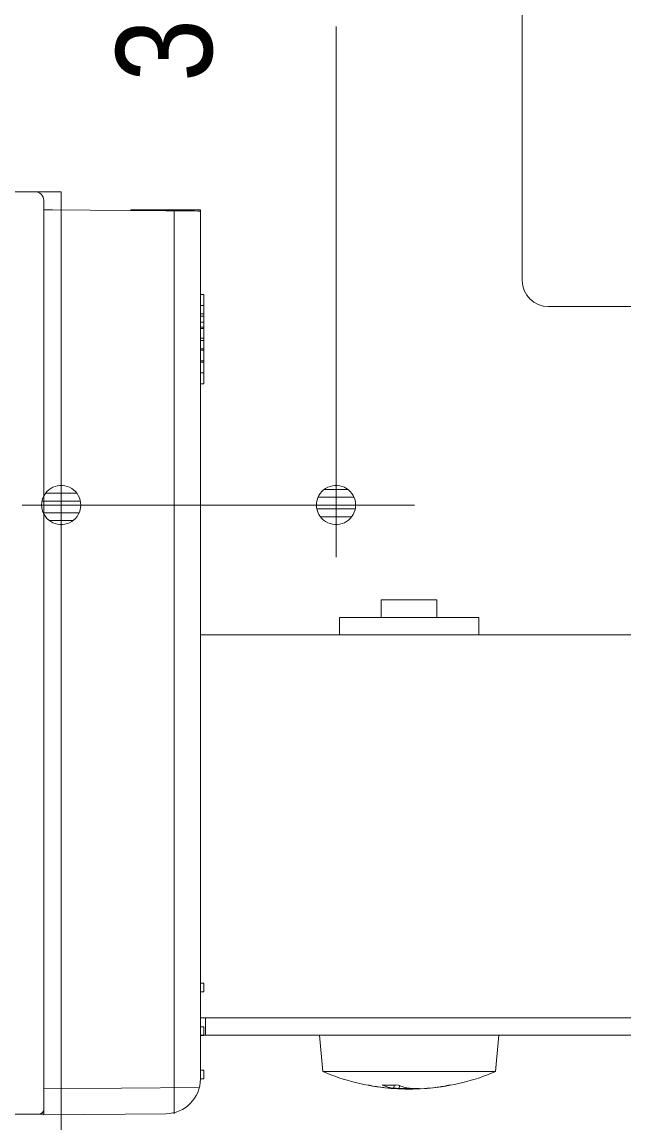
# Model space of a CAD drawing. Units: millimetres, scale not verified. Extents: x -4547 to 4547, y -2284 to 2284.
# Drawn here: x -1762.4 to -1589.4, y -204.5 to 111.7 of the extents above; entities that cross this region are included whole.
import ezdxf
from ezdxf.enums import TextEntityAlignment as Align

# ---------------------------------------------------------------- set-up
doc = ezdxf.new("R2010")
doc.units = ezdxf.units.MM
doc.header["$LTSCALE"] = 20
for name, pattern in [('CHAIN1', [8, 5, -1, 1, -1]), ('DASHED1', [1.8, 1.2, -0.6]), ('DOUBLE_CHAIN1', [8.8, 5, -1, 0.6, -0.6, 0.6, -1])]:
    doc.linetypes.add(name, pattern=pattern)
for name, color, linetype, lineweight in [('0-0_3一般', 7, 'Continuous', 9), ('0-1_2寸法-2', 7, 'Continuous', 9), ('0-2_0', 7, 'Continuous', 9)]:
    doc.layers.add(name, color=color, linetype=linetype, lineweight=lineweight)
doc.styles.add('ＭＳ Ｐゴシック', font='')
doc.styles.get('ＭＳ Ｐゴシック').set_extended_font_data('MS PGothic')

# ---------------------------------------------------------------- blocks, each defined once
blk = doc.blocks.new('_Dot')
at = {"layer": '0-2_0'}
for p, q in [((7.99, 6), (-7.99, 6)), ((-10, 0), (-20, 0)), ((9.78, 2), (-9.78, 2)), ((9.16, -3.98), (-9.16, -3.98)), ((6, -7.98), (-6, -7.98))]:
    blk.add_line(p, q, dxfattribs=at)
for points in [[(10, 0), (9.92, 1.25), (9.69, 2.49), (9.3, 3.68), (8.76, 4.82), (8.09, 5.88), (7.29, 6.85), (6.37, 7.71), (5.36, 8.44), (4.26, 9.05), (3.09, 9.51), (1.87, 9.82), (0.63, 9.98), (-0.63, 9.98), (-1.87, 9.82), (-3.09, 9.51), (-4.26, 9.05), (-5.36, 8.44), (-6.37, 7.71), (-7.29, 6.85), (-8.09, 5.88), (-8.76, 4.82), (-9.3, 3.68), (-9.69, 2.49), (-9.92, 1.25), (-10, 0), (0, 0)], [(-10, 0), (-9.92, -1.25), (-9.69, -2.49), (-9.3, -3.68), (-8.76, -4.82), (-8.09, -5.88), (-7.29, -6.85), (-6.37, -7.71), (-5.36, -8.44), (-4.26, -9.05), (-3.09, -9.51), (-1.87, -9.82), (-0.63, -9.98), (0.63, -9.98), (1.87, -9.82), (3.09, -9.51), (4.26, -9.05), (5.36, -8.44), (6.37, -7.71), (7.29, -6.85), (8.09, -5.88), (8.76, -4.82), (9.3, -3.68), (9.69, -2.49), (9.92, -1.25), (10, 0), (0, 0)]]:
    blk.add_lwpolyline(points, close=True, dxfattribs=at)
blk = doc.blocks.new('グループ-88')
at = {"layer": '0-0_3一般'}
for p, q in [((-5560.9, 800), (-5560.9, 2880)), ((-5560.9, 750), (-5560.9, 800)), ((-5360.9, 600), (-5410.9, 600)), ((-5360.9, 600), (-5410.9, 600)), ((-5360.9, 600), (-5410.9, 600)), ((-1060.9, 600), (-5360.9, 600))]:
    blk.add_line(p, q, dxfattribs=at)
blk.add_arc((-5410.9, 750), 150, 180, 270, dxfattribs=at)
blk = doc.blocks.new('グループ-89')
at = {"layer": '0-0_3一般'}
for p, q in [((-8260.9, 1156.7), (-7609.2, 1150.6)), ((-7760.9, 1156.7), (-7410.9, 1156.7)), ((-7560.9, -4037.2), (-7560.9, 1150.2)), ((-7410.9, 1156.7), (-7410.9, -143.3)), ((-8310.9, 656.7), (-8310.9, -3843.3)), ((-7410.9, 668.7), (-7390.9, 668.7)), ((-7390.9, 668.7), (-7390.9, 544.2)), ((-7410.9, 544.2), (-7390.9, 544.2)), ((-7410.9, 509.6), (-7390.9, 509.6)), ((-7390.9, 544.2), (-7390.9, 509.6)), ((-7390.9, 509.6), (-7390.9, 156.7)), ((-7410.9, 156.7), (-7390.9, 156.7)), ((-7411, -143.3), (-7410.9, -143.3)), ((-7410.9, -143.3), (-7410.9, -3837.2)), ((-6370.9, -1085.4), (-6370.9, -1185.4)), ((-6370.9, -1085.4), (-6050.9, -1085.4)), ((-6050.9, -1185.4), (-6050.9, -1085.4)), ((-6610.9, -1185.4), (-6610.9, -1285.4)), ((-6610.9, -1185.4), (-5810.9, -1185.4)), ((-5810.9, -1285.4), (-5810.9, -1185.4)), ((-7410.9, -1285.4), (-2511, -1285.4)), ((-7410.9, -3287.2), (-7390.9, -3287.2)), ((-7390.9, -3287.2), (-7390.9, -3337.2)), ((-7410.9, -3337.2), (-7390.9, -3337.2)), ((-1530.1, -3485.4), (-7410.9, -3485.4)), ((-7410.9, -3486.3), (-7380.9, -3486.3)), ((-7410.9, -3537.2), (-7390.9, -3537.2)), ((-7390.9, -3537.2), (-7390.9, -3587.2)), ((-7410.9, -3587.2), (-7390.9, -3587.2)), ((-7390.9, -3585.4), (-7380.9, -3585.4)), ((-6725.9, -3585.4), (-6725.9, -3586.4)), ((-6725.9, -3586.4), (-6707.6, -3795.4)), ((-5714.2, -3795.4), (-5695.9, -3586.4)), ((-5695.9, -3586.4), (-5695.9, -3585.4)), ((-7410.9, -3787.2), (-7390.9, -3787.2)), ((-7390.9, -3787.2), (-7390.9, -3837.2)), ((-7410.9, -3837.2), (-7390.9, -3837.2)), ((-7416.9, -3885.5), (-8310.9, -3893.3)), ((-6298.4, -3891.2), (-6315.4, -3891.2)), ((-6298.4, -3891.2), (-6297.7, -3872.1)), ((-6268.2, -3891.2), (-6267.1, -3875.8)), ((-6268.2, -3891.2), (-6215, -3891.2)), ((-6215, -3891.2), (-6210.9, -3890.5)), ((-6153.6, -3891.2), (-6206.9, -3891.2)), ((-6123.4, -3891.2), (-6106.4, -3891.2))]:
    blk.add_line(p, q, dxfattribs=at)
at = {"layer": '0-0_3一般', "linetype": 'DASHED1'}
for p, q in [((-7390.9, 606.4), (-7410.9, 606.4)), ((-7410.9, 558), (-7390.9, 558)), ((-7410.9, 481.9), (-7390.9, 481.9)), ((-7410.9, 475), (-7390.9, 475)), ((-7410.9, 418.9), (-7390.9, 418.9)), ((-7410.9, 405.8), (-7390.9, 405.8)), ((-7410.9, 357.4), (-7390.9, 357.4)), ((-7410.9, 350.4), (-7390.9, 350.4)), ((-7410.9, 288.2), (-7390.9, 288.2)), ((-7410.9, 281.3), (-7390.9, 281.3)), ((-7410.9, 219), (-7390.9, 219)), ((-7410.9, -3585.4), (-7390.9, -3585.4))]:
    blk.add_line(p, q, dxfattribs=at)
at = {"layer": '0-0_3一般'}
for points in [[(-8260.9, 1156.7), (-8310.9, 1156.7), (-8310.9, 1056.7), (-8310.9, 656.7)], [(-7810.9, 1152.4), (-7810.9, 1156.7), (-7760.9, 1156.7)], [(-7410.9, 1148.9), (-7414.7, 1148.9), (-7426, 1149), (-7444.3, 1149.2), (-7468.9, 1149.4), (-7498.9, 1149.6), (-7533.2, 1149.9), (-7570.4, 1150.3), (-7609.2, 1150.6)], [(-2511, -3585.4), (-7380.9, -3585.4), (-7380.9, -3486.3)], [(-5695.9, -3586.4), (-5753.2, -3586.4), (-6725.9, -3586.4)], [(-7609.2, -4037.2), (-8310.9, -4043.3), (-8310.9, -3843.3)], [(-5714.2, -3795.4), (-5769.4, -3795.4), (-6707.6, -3795.4)], [(-6268.2, -3891.2), (-6284.7, -3889.7), (-6298.4, -3888.3)]]:
    blk.add_lwpolyline(points, dxfattribs=at)
for centre, radius, start, end in [((-7610.9, -3837.2), 200, 270.5, 0), ((-6210.9, -2611.8), 1283.6, 247.23443, 264.97748), ((-6210.9, -2611.8), 1283.6, 275.02252, 292.76557), ((-6320.2, -2782.6), 1090.4, 267.59408, 272.40592), ((-6252.2, -3599), 295.8, 247.38636, 261.00943), ((-6210.9, -2611.8), 1283.6, 266.0917, 273.9083), ((-6160.7, -3599), 295.8, 247.38636, 261.00943), ((-6187.9, -2874.2), 1020.2, 274.58376, 282.02041)]:
    blk.add_arc(centre, radius, start, end, dxfattribs=at)
at = {"layer": '0-0_3一般', "linetype": 'DASHED1'}
blk.add_arc((-6233.9, -2874.3), 1020.2, 257.97957, 265.41626, dxfattribs=at)
blk = doc.blocks.new('グループ-92')
at = {"layer": '0-0_3一般'}
blk.add_lwpolyline([(-8210.9, -32220), (-11810.9, -32220), (-11810.9, 1260), (-8210.9, 1260)], close=True, dxfattribs=at)
for name in ['グループ-88', 'グループ-89']:
    blk.add_blockref(name, (0, 0), dxfattribs=at)
blk = doc.blocks.new('グループ-97')
at = {"layer": '0-0_3一般'}
for p, q in [((-11710.9, 1210), (-11710.9, -4010)), ((-11660.9, 1260), (-11510.9, 1260)), ((-11480.9, 1230), (-11480.9, 491.4)), ((-8540.9, 491.4), (-8540.9, 1230)), ((-8510.9, 1260), (-8360.9, 1260)), ((-8310.9, -4010), (-8310.9, 1210)), ((-11155.9, 1035), (-11155.9, 563.7)), ((-11130.9, 1060), (-10040.9, 1060)), ((-10010.9, 1030), (-10040.9, 1060)), ((-10010.9, 1030), (-9980.9, 1060)), ((-9980.9, 1060), (-8890.9, 1060)), ((-8865.9, 1035), (-8865.9, 563.7)), ((-10955.9, 830), (-10955.9, 533)), ((-10925.9, 860), (-10510.9, 860)), ((-10510.9, 860), (-10510.9, 835)), ((-9510.9, 860), (-9510.9, 840)), ((-9510.9, 860), (-9095.9, 860)), ((-9065.9, 830), (-9065.9, 533)), ((-10485.9, 810), (-9540.9, 810)), ((-11480.9, -71.4), (-11480.9, -1390)), ((-8540.9, -1390), (-8540.9, -71.4)), ((-11450.9, -1420), (-10510.6, -1420)), ((-10480.6, -1420), (-10510.6, -1420)), ((-10510.6, -1420), (-10480.6, -1420)), ((-10480.6, -1420), (-8570.9, -1420)), ((-11480.9, -1570), (-11480.9, -3515.5)), ((-11450.9, -1540), (-8570.9, -1540)), ((-8540.9, -3515.5), (-8540.9, -1570)), ((-10505.9, -2740), (-9515.9, -2740)), ((-10555.9, -3690), (-10555.9, -2790)), ((-9465.9, -3690), (-9465.9, -2790)), ((-10385.9, -2860), (-9635.9, -2860)), ((-10435.9, -3990), (-10435.9, -2910)), ((-9585.9, -2910), (-9585.9, -3990)), ((-10714.2, -3740), (-10605.9, -3740)), ((-9465.9, -3770), (-9465.9, -3770)), ((-9415.9, -3740), (-9307.7, -3740)), ((-10430.9, -4040), (-11680.9, -4040)), ((-10435.9, -3990), (-10430.9, -3990)), ((-10410.9, -4010), (-10410.9, -4020)), ((-9610.9, -4010), (-9610.9, -4020)), ((-9610.9, -4040), (-9610.7, -4040)), ((-9585.9, -3990), (-9590.9, -3990)), ((-9590.9, -4040), (-8340.9, -4040))]:
    blk.add_line(p, q, dxfattribs=at)
at = {"layer": '0-0_3一般', "linetype": 'CHAIN1'}
for p, q in [((-10010.9, 1030), (-10010.9, 1242.6)), ((-10010.9, -4160.7), (-10010.9, 1030)), ((-11095.9, 578.5), (-11095.9, -158.5)), ((-8925.9, 578.5), (-8925.9, -158.5)), ((-11095.9, 367.5), (-11095.9, -3540)), ((-8925.9, -3540), (-8925.9, 367.5)), ((-10727.4, 210), (-11464.4, 210)), ((-8557.4, 210), (-9294.4, 210)), ((-11095.9, -3371.5), (-11095.9, -4108.5)), ((-8925.9, -3371.5), (-8925.9, -4108.5)), ((-10727.4, -3740), (-11464.4, -3740)), ((-8557.4, -3740), (-9294.4, -3740))]:
    blk.add_line(p, q, dxfattribs=at)
at = {"layer": '0-0_3一般', "linetype": 'DOUBLE_CHAIN1'}
for p, q in [((-8645.8, 411.4), (-8569.7, 411.4)), ((-8664.8, 8.6), (-8553.2, 8.6)), ((-11710.9, -4010), (-11710.9, -4040)), ((-11680.9, -4040), (-11710.9, -4040)), ((-8340.9, -4040), (-8310.9, -4040)), ((-8310.9, -4010), (-8310.9, -4040))]:
    blk.add_line(p, q, dxfattribs=at)
at = {"layer": '0-0_3一般'}
for centre, radius, start, end in [((-11660.9, 1210), 50, 90, 180), ((-11510.9, 1230), 30, 0, 90), ((-8510.9, 1230), 30, 90, 180), ((-8360.9, 1210), 50, 0, 90), ((-11130.9, 1035), 25, 90, 180), ((-8890.9, 1035), 25, 0, 90), ((-10925.9, 830), 30, 90, 180), ((-10485.9, 835), 25, 180, 270), ((-9540.9, 840), 30, 270, 0), ((-9095.9, 830), 30, 0, 90), ((-11095.9, 210), 335, 104.27495, 137.19933), ((-11185.9, 563.7), 30, 284.27495, 0), ((-10925.9, 533), 30, 180, 242.24101), ((-11095.9, 210), 335, 3.28389, 62.24101), ((-8925.9, 210), 335, 117.75899, 176.71611), ((-9095.9, 533), 30, 297.75899, 0), ((-8835.9, 563.7), 30, 180, 255.72505), ((-8925.9, 210), 335, 42.80067, 75.72505), ((-11400.9, 491.4), 80, 180, 317.73474), ((-8620.9, 491.4), 80, 222.26526, 0), ((-11095.9, 210), 175, 3.28389, 180), ((-8925.9, 210), 175, 0, 176.71611), ((-11095.9, 210), 175, 180, 266.71611), ((-10841.3, 224.6), 80, 183.28389, 255), ((-10841.3, 224.6), 80, 255, 3.28389), ((-9180.5, 224.6), 80, 176.71611, 285), ((-9180.5, 224.6), 80, 285, 356.71611), ((-8925.9, 210), 175, 273.28389, 0), ((-11400.9, -71.4), 80, 42.26526, 180), ((-11110.5, -44.6), 80, 15, 86.71611), ((-8911.3, -44.6), 80, 93.28389, 165), ((-8620.9, -71.4), 80, 0, 137.73474), ((-11095.9, 210), 335, 222.80067, 266.71611), ((-11110.5, -44.6), 80, 266.71611, 15), ((-8911.3, -44.6), 80, 165, 273.28389), ((-8925.9, 210), 335, 273.28389, 317.19933), ((-11450.9, -1390), 30, 180, 270), ((-8570.9, -1390), 30, 270, 0), ((-11450.9, -1570), 30, 90, 180), ((-8570.9, -1570), 30, 0, 90), ((-10505.9, -2790), 50, 90, 180), ((-9515.9, -2790), 50, 0, 90), ((-10385.9, -2910), 50, 90, 180), ((-9635.9, -2910), 50, 0, 90), ((-11420.9, -3515.5), 60, 180, 325.74111), ((-11095.9, -3740), 335, 138.28389, 145.29747), ((-11286.3, -3570.3), 80, 30, 138.28389), ((-11286.3, -3570.3), 80, 318.28389, 30), ((-10905.6, -3570.3), 80, 150, 221.71611), ((-10905.6, -3570.3), 80, 41.71611, 150), ((-11095.9, -3740), 335, 39.79182, 41.71611), ((-11095.9, -3740), 335, 39.79182, 41.71611), ((-11095.9, -3740), 335, 7.46209, 39.79182), ((-8925.9, -3740), 335, 138.28389, 172.53791), ((-9116.3, -3570.3), 80, 30, 138.28389), ((-9116.3, -3570.3), 80, 318.28389, 30), ((-8735.6, -3570.3), 80, 150, 221.71611), ((-8735.6, -3570.3), 80, 41.71611, 150), ((-8925.9, -3740), 335, 39.79182, 41.71611), ((-8925.9, -3740), 335, 39.79182, 41.71611), ((-8925.9, -3740), 335, 34.70253, 39.79182), ((-8600.9, -3515.5), 60, 214.25889, 0), ((-11095.9, -3740), 175, 138.28389, 0), ((-11095.9, -3740), 175, 0, 41.71611), ((-8925.9, -3740), 175, 138.28389, 0), ((-8925.9, -3740), 175, 0, 41.71611), ((-10714.2, -3690), 50, 187.46209, 270), ((-10605.9, -3690), 50, 270, 0), ((-9415.9, -3690), 50, 180, 270), ((-9307.7, -3690), 50, 270, 352.53791), ((-11680.9, -4010), 30, 180, 270), ((-10430.9, -4010), 20, 0, 90), ((-10430.9, -4020), 20, 270, 0), ((-9590.9, -4010), 20, 90, 180), ((-9590.9, -4020), 20, 180, 270), ((-8340.9, -4010), 30, 270, 0)]:
    blk.add_arc(centre, radius, start, end, dxfattribs=at)
blk = doc.blocks.new('グループ-98')
at = {"layer": '0-0_3一般'}
for name in ['グループ-92', 'グループ-97']:
    blk.add_blockref(name, (0, 0), dxfattribs=at)

msp = doc.modelspace()

# ---------------------------------------------------------------- linework, layer by layer
at = {"layer": '0-1_2寸法-2'}
for p, q in [((-1672.17, 110.5), (-1672.17, -42)), ((-1751.17, 48), (-1751.17, -42)), ((-1751.17, -27), (-1672.17, -27)), ((-1660.92, -27), (-1649.66, -27))]:
    msp.add_line(p, q, dxfattribs=at)

# ---------------------------------------------------------------- block references
at = {"layer": '0-0_3一般', "xscale": 0.05, "yscale": 0.05}
msp.add_blockref('グループ-98', (-1340.62, 0), dxfattribs=at)
at = {"layer": '0-1_2寸法-2', "xscale": 0.5627563, "yscale": 0.5627563}
msp.add_blockref('_Dot', (-1751.17, -27), dxfattribs=at)
at = {"layer": '0-1_2寸法-2', "xscale": 0.5627563, "yscale": 0.5627563, "rotation": 180}
msp.add_blockref('_Dot', (-1672.17, -27), dxfattribs=at)

# ---------------------------------------------------------------- texts
at = {"layer": '0-1_2寸法-2', "style": 'ＭＳ Ｐゴシック', "width": 0.9}
msp.add_text('3', height=27.57, rotation=90, dxfattribs=at).set_placement((-1699.53, 94.54), align=Align.BOTTOM_LEFT)

doc.saveas('drawing.dxf')
